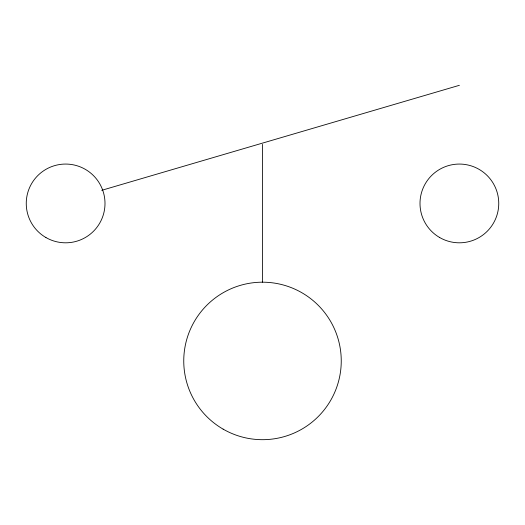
<?xml version="1.0" encoding="UTF-8"?>
<svg xmlns="http://www.w3.org/2000/svg" width="525" height="525" viewBox="0 0 525 525"><rect width="100%" height="100%" fill="white"/><g stroke="black" fill="none" stroke-linecap="round" stroke-linejoin="round"><path stroke-width="0.79" d="M101.719 190.312L459.375 85.312M262.5 144.375L262.5 282.188M223.125 429.135A78.75 78.75 0 0 0 341.25 360.938A78.75 78.75 0 0 0 223.125 292.74A78.75 78.75 0 0 0 223.125 429.135M439.688 237.536A39.375 39.375 0 0 0 498.75 203.438A39.375 39.375 0 0 0 439.688 169.339A39.375 39.375 0 0 0 439.688 237.536M45.938 237.536A39.375 39.375 0 0 0 105 203.438A39.375 39.375 0 0 0 45.938 169.339A39.375 39.375 0 0 0 45.938 237.536"/></g></svg>
